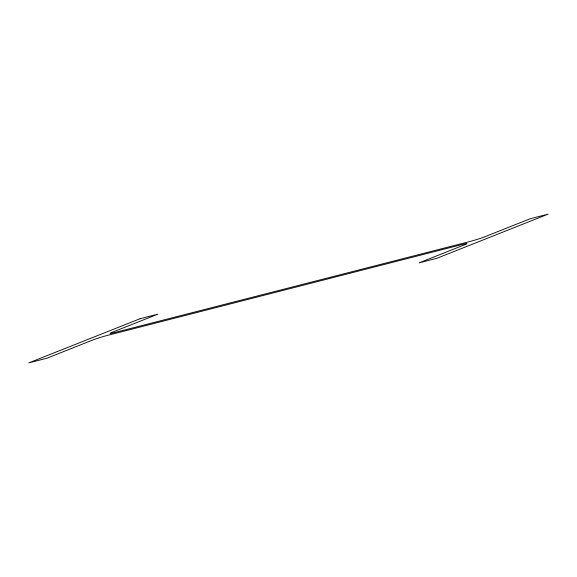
<?xml version="1.0" encoding="UTF-8"?>
<svg xmlns="http://www.w3.org/2000/svg" width="577" height="577" viewBox="0 0 577 577"><rect width="100%" height="100%" fill="white"/><g stroke="black" fill="none" stroke-linecap="round" stroke-linejoin="round"><path stroke-width="0.87" d="M140.016 318.735L28.85 362.861L46.751 358.274L92.904 339.954A11.05 0.656 -16.7 0 1 107.567 335.374L462.227 244.482A11.05 0.656 -16.7 0 1 465.242 244.533L419.09 262.852L436.984 258.265L548.15 214.139L530.249 218.726L484.096 237.046A11.05 0.656 -16.7 0 1 469.433 241.626L114.773 332.518A11.05 0.656 -16.7 0 1 111.758 332.467L157.91 314.148L140.016 318.735"/></g></svg>
